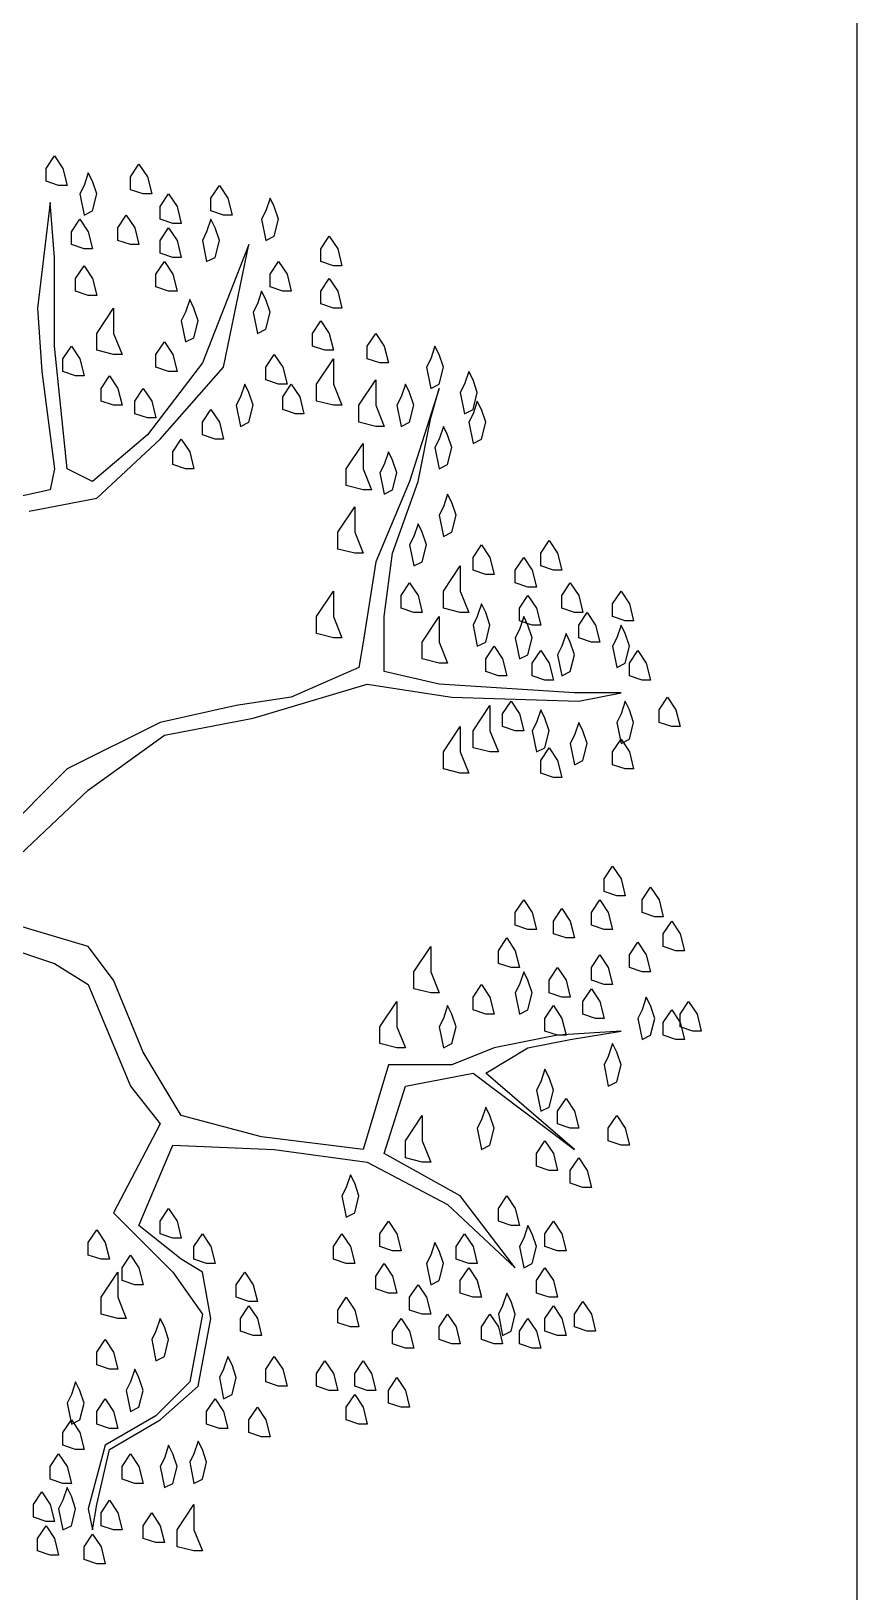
# Model space of a CAD drawing. Header units: inches. Extents: x 7658 to 73799, y 48 to 40262.
# Drawn here: x 39690 to 40636, y 997 to 2785 of the extents above; entities that cross this region are included whole.
import ezdxf

# ---------------------------------------------------------------- set-up
doc = ezdxf.new("R2010")
doc.units = ezdxf.units.IN
doc.layers.add('www.cad-blocks.net', color=7, linetype='Continuous')

# ---------------------------------------------------------------- blocks, each defined once
blk = doc.blocks.new('A$C516926BB')
blk.add_line((29.249, 38.5194), (29.249, 0))
blk = doc.blocks.new('A$C14382B22')
for p, q in [((0.9735, 1.6031), (0.9832, 1.6177)), ((0.9832, 1.6177), (0.9929, 1.6031)), ((0.9735, 1.5886), (0.9735, 1.6031)), ((0.9929, 1.6031), (0.9977, 1.5838)), ((1.0219, 1.5983), (1.0171, 1.5838)), ((1.0268, 1.5886), (1.0219, 1.5983)), ((1.0704, 1.5935), (1.08, 1.608)), ((1.0704, 1.5789), (1.0704, 1.5935)), ((1.08, 1.608), (1.0897, 1.5935)), ((1.0897, 1.5935), (1.0946, 1.5741)), ((0.988, 1.5838), (0.9735, 1.5886)), ((0.9977, 1.5838), (0.988, 1.5838)), ((1.0171, 1.5838), (1.0122, 1.5741)), ((1.0122, 1.5741), (1.0171, 1.5499)), ((1.0316, 1.5741), (1.0268, 1.5886)), ((1.0268, 1.5547), (1.0316, 1.5741)), ((1.0849, 1.5741), (1.0704, 1.5789)), ((1.0946, 1.5741), (1.0849, 1.5741)), ((1.1043, 1.5596), (1.1139, 1.5741)), ((1.1139, 1.5741), (1.1236, 1.5596)), ((1.1624, 1.5692), (1.1721, 1.5838)), ((1.1721, 1.5838), (1.1818, 1.5692)), ((0.9783, 1.5644), (0.9638, 1.4433)), ((0.9832, 1.5014), (0.9783, 1.5644)), ((1.1043, 1.545), (1.1043, 1.5596)), ((1.1236, 1.5596), (1.1285, 1.5402)), ((1.1624, 1.5547), (1.1624, 1.5692)), ((1.1818, 1.5692), (1.1866, 1.5499)), ((1.2302, 1.5692), (1.2253, 1.5547)), ((1.235, 1.5596), (1.2302, 1.5692)), ((1.2399, 1.545), (1.235, 1.5596)), ((1.0026, 1.5305), (1.0122, 1.545)), ((1.0122, 1.545), (1.0219, 1.5305)), ((1.0171, 1.5499), (1.0268, 1.5547)), ((1.0558, 1.5353), (1.0655, 1.5499)), ((1.0655, 1.5499), (1.0752, 1.5353)), ((1.1188, 1.5402), (1.1043, 1.545)), ((1.1285, 1.5402), (1.1188, 1.5402)), ((1.1624, 1.545), (1.1575, 1.5305)), ((1.1769, 1.5499), (1.1624, 1.5547)), ((1.1672, 1.5353), (1.1624, 1.545)), ((1.1866, 1.5499), (1.1769, 1.5499)), ((1.2253, 1.5547), (1.2205, 1.545)), ((1.2205, 1.545), (1.2253, 1.5208)), ((1.235, 1.5257), (1.2399, 1.545)), ((1.0026, 1.516), (1.0026, 1.5305)), ((1.0219, 1.5305), (1.0268, 1.5111)), ((1.0558, 1.5208), (1.0558, 1.5353)), ((1.0704, 1.516), (1.0558, 1.5208)), ((1.0752, 1.5353), (1.08, 1.516)), ((1.1043, 1.5208), (1.1139, 1.5353)), ((1.1043, 1.5063), (1.1043, 1.5208)), ((1.1139, 1.5353), (1.1236, 1.5208)), ((1.1236, 1.5208), (1.1285, 1.5014)), ((1.1575, 1.5305), (1.1527, 1.5208)), ((1.1527, 1.5208), (1.1575, 1.4966)), ((1.1721, 1.5208), (1.1672, 1.5353)), ((1.1672, 1.5014), (1.1721, 1.5208)), ((1.2253, 1.5208), (1.235, 1.5257)), ((1.2883, 1.5111), (1.298, 1.5257)), ((1.298, 1.5257), (1.3077, 1.5111)), ((1.0171, 1.5111), (1.0026, 1.516)), ((1.0268, 1.5111), (1.0171, 1.5111)), ((1.08, 1.516), (1.0704, 1.516)), ((1.1188, 1.5014), (1.1043, 1.5063)), ((1.206, 1.516), (1.1527, 1.3804)), ((1.1769, 1.3755), (1.206, 1.516)), ((1.2883, 1.4966), (1.2883, 1.5111)), ((1.3077, 1.5111), (1.3125, 1.4917)), ((0.9832, 1.3997), (0.9832, 1.5014)), ((1.0074, 1.4772), (1.0171, 1.4917)), ((1.0171, 1.4917), (1.0268, 1.4772)), ((1.0994, 1.4821), (1.1091, 1.4966)), ((1.1091, 1.4966), (1.1188, 1.4821)), ((1.1285, 1.5014), (1.1188, 1.5014)), ((1.1575, 1.4966), (1.1672, 1.5014)), ((1.2302, 1.4821), (1.2399, 1.4966)), ((1.2399, 1.4966), (1.2496, 1.4821)), ((1.3028, 1.4917), (1.2883, 1.4966)), ((1.3125, 1.4917), (1.3028, 1.4917)), ((1.0074, 1.4627), (1.0074, 1.4772)), ((1.0268, 1.4772), (1.0316, 1.4578)), ((1.0994, 1.4675), (1.0994, 1.4821)), ((1.1139, 1.4627), (1.0994, 1.4675)), ((1.1188, 1.4821), (1.1236, 1.4627)), ((1.2302, 1.4675), (1.2302, 1.4821)), ((1.2447, 1.4627), (1.2302, 1.4675)), ((1.2496, 1.4821), (1.2544, 1.4627)), ((1.2883, 1.4627), (1.298, 1.4772)), ((1.298, 1.4772), (1.3077, 1.4627)), ((1.0219, 1.4578), (1.0074, 1.4627)), ((1.0316, 1.4578), (1.0219, 1.4578)), ((1.1236, 1.4627), (1.1139, 1.4627)), ((1.1382, 1.453), (1.1333, 1.4385)), ((1.143, 1.4433), (1.1382, 1.453)), ((1.2157, 1.4482), (1.2108, 1.4385)), ((1.2205, 1.4627), (1.2157, 1.4482)), ((1.2253, 1.453), (1.2205, 1.4627)), ((1.2302, 1.4385), (1.2253, 1.453)), ((1.2544, 1.4627), (1.2447, 1.4627)), ((1.2883, 1.4482), (1.2883, 1.4627)), ((1.3028, 1.4433), (1.2883, 1.4482)), ((1.3077, 1.4627), (1.3125, 1.4433)), ((0.9638, 1.4433), (0.9686, 1.3707)), ((1.0316, 1.4143), (1.051, 1.4433)), ((1.051, 1.4433), (1.051, 1.4143)), ((1.1333, 1.4385), (1.1285, 1.4288)), ((1.1479, 1.4288), (1.143, 1.4433)), ((1.2108, 1.4385), (1.2157, 1.4143)), ((1.2253, 1.4191), (1.2302, 1.4385)), ((1.3125, 1.4433), (1.3028, 1.4433)), ((1.0316, 1.3949), (1.0316, 1.4143)), ((1.051, 1.4143), (1.0607, 1.39)), ((1.1285, 1.4288), (1.1333, 1.4046)), ((1.143, 1.4094), (1.1479, 1.4288)), ((1.2157, 1.4143), (1.2253, 1.4191)), ((1.2786, 1.4143), (1.2883, 1.4288)), ((1.2786, 1.3997), (1.2786, 1.4143)), ((1.2883, 1.4288), (1.298, 1.4143)), ((1.298, 1.4143), (1.3028, 1.3949)), ((1.3416, 1.3997), (1.3513, 1.4143)), ((1.3513, 1.4143), (1.361, 1.3997)), ((0.9977, 1.2593), (0.9832, 1.3997)), ((0.9929, 1.3852), (1.0026, 1.3997)), ((1.0026, 1.3997), (1.0122, 1.3852)), ((1.051, 1.39), (1.0316, 1.3949)), ((1.0994, 1.39), (1.1091, 1.4046)), ((1.1091, 1.4046), (1.1188, 1.39)), ((1.1333, 1.4046), (1.143, 1.4094)), ((1.2931, 1.3949), (1.2786, 1.3997)), ((1.3028, 1.3949), (1.2931, 1.3949)), ((1.3416, 1.3852), (1.3416, 1.3997)), ((1.361, 1.3997), (1.3658, 1.3804)), ((1.4191, 1.3997), (1.4142, 1.3852)), ((1.4239, 1.39), (1.4191, 1.3997)), ((0.9929, 1.3707), (0.9929, 1.3852)), ((1.0122, 1.3852), (1.0171, 1.3658)), ((1.0607, 1.39), (1.051, 1.39)), ((1.1527, 1.3804), (1.0897, 1.298)), ((1.0994, 1.3755), (1.0994, 1.39)), ((1.1188, 1.39), (1.1236, 1.3707)), ((1.2253, 1.3755), (1.235, 1.39)), ((1.235, 1.39), (1.2447, 1.3755)), ((1.2835, 1.3561), (1.3028, 1.3852)), ((1.3028, 1.3852), (1.3028, 1.3561)), ((1.3561, 1.3804), (1.3416, 1.3852)), ((1.3658, 1.3804), (1.3561, 1.3804)), ((1.4142, 1.3852), (1.4094, 1.3755)), ((1.4288, 1.3755), (1.4239, 1.39)), ((0.9686, 1.3707), (0.9832, 1.2593)), ((1.0074, 1.3658), (0.9929, 1.3707)), ((1.0171, 1.3658), (1.0074, 1.3658)), ((1.0365, 1.3513), (1.0461, 1.3658)), ((1.0461, 1.3658), (1.0558, 1.3513)), ((1.1139, 1.3707), (1.0994, 1.3755)), ((1.1043, 1.2932), (1.1769, 1.3755)), ((1.1236, 1.3707), (1.1139, 1.3707)), ((1.2253, 1.361), (1.2253, 1.3755)), ((1.2399, 1.3561), (1.2253, 1.361)), ((1.2447, 1.3755), (1.2496, 1.3561)), ((1.3319, 1.3319), (1.3513, 1.361)), ((1.3513, 1.361), (1.3513, 1.3319)), ((1.4094, 1.3755), (1.4142, 1.3513)), ((1.4239, 1.3561), (1.4288, 1.3755)), ((1.4578, 1.3707), (1.453, 1.3561)), ((1.4627, 1.361), (1.4578, 1.3707)), ((1.4675, 1.3464), (1.4627, 1.361)), ((1.0365, 1.3368), (1.0365, 1.3513)), ((1.0558, 1.3513), (1.0607, 1.3319)), ((1.0752, 1.3368), (1.0849, 1.3513)), ((1.0849, 1.3513), (1.0946, 1.3368)), ((1.1963, 1.3416), (1.1914, 1.3319)), ((1.2011, 1.3561), (1.1963, 1.3416)), ((1.206, 1.3464), (1.2011, 1.3561)), ((1.2108, 1.3319), (1.206, 1.3464)), ((1.2496, 1.3561), (1.2399, 1.3561)), ((1.2447, 1.3416), (1.2544, 1.3561)), ((1.2447, 1.3271), (1.2447, 1.3416)), ((1.2544, 1.3561), (1.2641, 1.3416)), ((1.2641, 1.3416), (1.2689, 1.3222)), ((1.2835, 1.3368), (1.2835, 1.3561)), ((1.3028, 1.3561), (1.3125, 1.3319)), ((1.3803, 1.3416), (1.3755, 1.3319)), ((1.3852, 1.3561), (1.3803, 1.3416)), ((1.39, 1.3464), (1.3852, 1.3561)), ((1.4239, 1.3513), (1.39, 1.2447)), ((1.3949, 1.3319), (1.39, 1.3464)), ((1.4142, 1.3513), (1.4239, 1.3561)), ((1.4142, 1.3174), (1.4239, 1.3513)), ((1.453, 1.3561), (1.4481, 1.3464)), ((1.4481, 1.3464), (1.453, 1.3222)), ((1.4627, 1.3271), (1.4675, 1.3464)), ((1.051, 1.3319), (1.0365, 1.3368)), ((1.0607, 1.3319), (1.051, 1.3319)), ((1.0752, 1.3222), (1.0752, 1.3368)), ((1.0946, 1.3368), (1.0994, 1.3174)), ((1.1527, 1.3125), (1.1624, 1.3271)), ((1.1624, 1.3271), (1.1721, 1.3125)), ((1.1914, 1.3319), (1.1963, 1.3077)), ((1.206, 1.3125), (1.2108, 1.3319)), ((1.2592, 1.3222), (1.2447, 1.3271)), ((1.3028, 1.3319), (1.2835, 1.3368)), ((1.3125, 1.3319), (1.3028, 1.3319)), ((1.3319, 1.3125), (1.3319, 1.3319)), ((1.3513, 1.3319), (1.361, 1.3077)), ((1.3755, 1.3319), (1.3803, 1.3077)), ((1.39, 1.3125), (1.3949, 1.3319)), ((1.453, 1.3222), (1.4627, 1.3271)), ((1.4675, 1.3368), (1.4627, 1.3222)), ((1.4723, 1.3271), (1.4675, 1.3368)), ((1.4772, 1.3125), (1.4723, 1.3271)), ((1.0897, 1.3174), (1.0752, 1.3222)), ((1.0994, 1.3174), (1.0897, 1.3174)), ((1.1527, 1.298), (1.1527, 1.3125)), ((1.1721, 1.3125), (1.1769, 1.2932)), ((1.1963, 1.3077), (1.206, 1.3125)), ((1.2689, 1.3222), (1.2592, 1.3222)), ((1.3513, 1.3077), (1.3319, 1.3125)), ((1.361, 1.3077), (1.3513, 1.3077)), ((1.3803, 1.3077), (1.39, 1.3125)), ((1.3997, 1.2447), (1.4142, 1.3174)), ((1.4288, 1.3077), (1.4239, 1.2932)), ((1.4336, 1.298), (1.4288, 1.3077)), ((1.4627, 1.3222), (1.4578, 1.3125)), ((1.4578, 1.3125), (1.4627, 1.2883)), ((1.4723, 1.2932), (1.4772, 1.3125)), ((1.0897, 1.298), (1.0268, 1.2447)), ((1.0316, 1.2254), (1.1043, 1.2932)), ((1.1188, 1.2786), (1.1285, 1.2932)), ((1.1285, 1.2932), (1.1382, 1.2786)), ((1.1672, 1.2932), (1.1527, 1.298)), ((1.1769, 1.2932), (1.1672, 1.2932)), ((1.3174, 1.2593), (1.3367, 1.2883)), ((1.3367, 1.2883), (1.3367, 1.2593)), ((1.4239, 1.2932), (1.4191, 1.2835)), ((1.4384, 1.2835), (1.4336, 1.298)), ((1.4627, 1.2883), (1.4723, 1.2932)), ((1.1188, 1.2641), (1.1188, 1.2786)), ((1.1382, 1.2786), (1.143, 1.2593)), ((1.3658, 1.2786), (1.361, 1.2641)), ((1.3706, 1.269), (1.3658, 1.2786)), ((1.4191, 1.2835), (1.4239, 1.2593)), ((1.4336, 1.2641), (1.4384, 1.2835)), ((0.9832, 1.2593), (0.9783, 1.2351)), ((1.0268, 1.2447), (0.9977, 1.2593)), ((1.1333, 1.2593), (1.1188, 1.2641)), ((1.143, 1.2593), (1.1333, 1.2593)), ((1.3174, 1.2399), (1.3174, 1.2593)), ((1.3367, 1.2593), (1.3464, 1.2351)), ((1.361, 1.2641), (1.3561, 1.2544)), ((1.3561, 1.2544), (1.361, 1.2302)), ((1.3755, 1.2544), (1.3706, 1.269)), ((1.3706, 1.2351), (1.3755, 1.2544)), ((1.4239, 1.2593), (1.4336, 1.2641)), ((0.9783, 1.2351), (0.9347, 1.2254)), ((1.3367, 1.2351), (1.3174, 1.2399)), ((1.3464, 1.2351), (1.3367, 1.2351)), ((1.39, 1.2447), (1.3513, 1.1527)), ((1.361, 1.2302), (1.3706, 1.2351)), ((1.3706, 1.1624), (1.3997, 1.2447)), ((0.9541, 1.2108), (1.0316, 1.2254)), ((1.4336, 1.2302), (1.4288, 1.2157)), ((1.4384, 1.2205), (1.4336, 1.2302)), ((1.4433, 1.206), (1.4384, 1.2205)), ((1.3077, 1.1866), (1.3271, 1.2157)), ((1.3271, 1.2157), (1.3271, 1.1866)), ((1.4288, 1.2157), (1.4239, 1.206)), ((1.4239, 1.206), (1.4288, 1.1818)), ((1.4384, 1.1866), (1.4433, 1.206)), ((1.3077, 1.1672), (1.3077, 1.1866)), ((1.3271, 1.1866), (1.3367, 1.1624)), ((1.3949, 1.1818), (1.39, 1.1721)), ((1.3997, 1.1963), (1.3949, 1.1818)), ((1.4045, 1.1866), (1.3997, 1.1963)), ((1.4094, 1.1721), (1.4045, 1.1866)), ((1.4288, 1.1818), (1.4384, 1.1866)), ((1.3271, 1.1624), (1.3077, 1.1672)), ((1.3367, 1.1624), (1.3271, 1.1624)), ((1.361, 1.0898), (1.3706, 1.1624)), ((1.39, 1.1721), (1.3949, 1.1479)), ((1.4045, 1.1527), (1.4094, 1.1721)), ((1.4627, 1.1576), (1.4723, 1.1721)), ((1.4723, 1.1721), (1.482, 1.1576)), ((1.5402, 1.1624), (1.5498, 1.1769)), ((1.5402, 1.1479), (1.5402, 1.1624)), ((1.5498, 1.1769), (1.5595, 1.1624)), ((1.5595, 1.1624), (1.5644, 1.143)), ((1.3513, 1.1527), (1.3367, 1.0607)), ((1.3949, 1.1479), (1.4045, 1.1527)), ((1.4288, 1.1188), (1.4481, 1.1479)), ((1.4481, 1.1479), (1.4481, 1.1188)), ((1.4627, 1.143), (1.4627, 1.1576)), ((1.482, 1.1576), (1.4869, 1.1382)), ((1.5111, 1.143), (1.5208, 1.1576)), ((1.5208, 1.1576), (1.5305, 1.143)), ((1.5547, 1.143), (1.5402, 1.1479)), ((1.3803, 1.114), (1.39, 1.1285)), ((1.39, 1.1285), (1.3997, 1.114)), ((1.4772, 1.1382), (1.4627, 1.143)), ((1.4869, 1.1382), (1.4772, 1.1382)), ((1.5111, 1.1285), (1.5111, 1.143)), ((1.5256, 1.1237), (1.5111, 1.1285)), ((1.5305, 1.143), (1.5353, 1.1237)), ((1.5644, 1.143), (1.5547, 1.143)), ((1.5644, 1.114), (1.5741, 1.1285)), ((1.5741, 1.1285), (1.5837, 1.114)), ((1.2835, 1.0898), (1.3028, 1.1188)), ((1.3028, 1.1188), (1.3028, 1.0898)), ((1.3803, 1.0994), (1.3803, 1.114)), ((1.3997, 1.114), (1.4045, 1.0946)), ((1.4288, 1.0994), (1.4288, 1.1188)), ((1.4481, 1.1188), (1.4578, 1.0946)), ((1.5159, 1.0994), (1.5256, 1.114)), ((1.5353, 1.1237), (1.5256, 1.1237)), ((1.5256, 1.114), (1.5353, 1.0994)), ((1.5644, 1.0994), (1.5644, 1.114)), ((1.5837, 1.114), (1.5886, 1.0946)), ((1.6225, 1.1043), (1.6322, 1.1188)), ((1.6322, 1.1188), (1.6419, 1.1043)), ((1.3949, 1.0946), (1.3803, 1.0994)), ((1.4045, 1.0946), (1.3949, 1.0946)), ((1.4481, 1.0946), (1.4288, 1.0994)), ((1.4578, 1.0946), (1.4481, 1.0946)), ((1.4723, 1.1043), (1.4675, 1.0898)), ((1.4772, 1.0946), (1.4723, 1.1043)), ((1.482, 1.0801), (1.4772, 1.0946)), ((1.5159, 1.0849), (1.5159, 1.0994)), ((1.5353, 1.0994), (1.5402, 1.0801)), ((1.5789, 1.0946), (1.5644, 1.0994)), ((1.5886, 1.0946), (1.5789, 1.0946)), ((1.5837, 1.0801), (1.5934, 1.0946)), ((1.5934, 1.0946), (1.6031, 1.0801)), ((1.6225, 1.0898), (1.6225, 1.1043)), ((1.6419, 1.1043), (1.6467, 1.0849)), ((1.2835, 1.0704), (1.2835, 1.0898)), ((1.3028, 1.0898), (1.3125, 1.0655)), ((1.361, 1.0268), (1.361, 1.0898)), ((1.4045, 1.0607), (1.4239, 1.0898)), ((1.4239, 1.0898), (1.4239, 1.0607)), ((1.4675, 1.0898), (1.4627, 1.0801)), ((1.4627, 1.0801), (1.4675, 1.0558)), ((1.4772, 1.0607), (1.482, 1.0801)), ((1.5159, 1.0752), (1.5111, 1.0655)), ((1.5208, 1.0898), (1.5159, 1.0752)), ((1.5305, 1.0801), (1.5159, 1.0849)), ((1.5256, 1.0801), (1.5208, 1.0898)), ((1.5305, 1.0655), (1.5256, 1.0801)), ((1.5402, 1.0801), (1.5305, 1.0801)), ((1.5837, 1.0655), (1.5837, 1.0801)), ((1.6031, 1.0801), (1.608, 1.0607)), ((1.637, 1.0849), (1.6225, 1.0898)), ((1.6322, 1.0801), (1.6273, 1.0655)), ((1.637, 1.0704), (1.6322, 1.0801)), ((1.6467, 1.0849), (1.637, 1.0849)), ((1.3028, 1.0655), (1.2835, 1.0704)), ((1.3125, 1.0655), (1.3028, 1.0655)), ((1.3367, 1.0607), (1.3319, 1.0316)), ((1.4045, 1.0413), (1.4045, 1.0607)), ((1.4239, 1.0607), (1.4336, 1.0365)), ((1.4675, 1.0558), (1.4772, 1.0607)), ((1.4772, 1.0413), (1.4869, 1.0558)), ((1.4869, 1.0558), (1.4966, 1.0413)), ((1.5111, 1.0655), (1.5159, 1.0413)), ((1.5256, 1.0462), (1.5305, 1.0655)), ((1.5644, 1.0558), (1.5595, 1.0462)), ((1.5692, 1.0704), (1.5644, 1.0558)), ((1.5741, 1.0607), (1.5692, 1.0704)), ((1.5789, 1.0462), (1.5741, 1.0607)), ((1.5983, 1.0607), (1.5837, 1.0655)), ((1.608, 1.0607), (1.5983, 1.0607)), ((1.6273, 1.0655), (1.6225, 1.0558)), ((1.6225, 1.0558), (1.6273, 1.0316)), ((1.6419, 1.0558), (1.637, 1.0704)), ((1.637, 1.0365), (1.6419, 1.0558)), ((1.4239, 1.0365), (1.4045, 1.0413)), ((1.4772, 1.0268), (1.4772, 1.0413)), ((1.4966, 1.0413), (1.5014, 1.0219)), ((1.5159, 1.0413), (1.5256, 1.0462)), ((1.5305, 1.0365), (1.5402, 1.051)), ((1.5402, 1.051), (1.5498, 1.0365)), ((1.5595, 1.0462), (1.5644, 1.0219)), ((1.5741, 1.0268), (1.5789, 1.0462)), ((1.6419, 1.0365), (1.6515, 1.051)), ((1.6515, 1.051), (1.6612, 1.0365)), ((1.3319, 1.0316), (1.2544, 0.9977)), ((1.4239, 1.0123), (1.361, 1.0268)), ((1.4336, 1.0365), (1.4239, 1.0365)), ((1.4917, 1.0219), (1.4772, 1.0268)), ((1.5014, 1.0219), (1.4917, 1.0219)), ((1.5305, 1.0219), (1.5305, 1.0365)), ((1.545, 1.0171), (1.5305, 1.0219)), ((1.5498, 1.0365), (1.5547, 1.0171)), ((1.5644, 1.0219), (1.5741, 1.0268)), ((1.6273, 1.0316), (1.637, 1.0365)), ((1.6419, 1.0219), (1.6419, 1.0365)), ((1.6564, 1.0171), (1.6419, 1.0219)), ((1.6612, 1.0365), (1.6661, 1.0171)), ((1.2108, 0.9735), (1.3416, 1.0123)), ((1.3416, 1.0123), (1.4384, 0.9977)), ((1.5789, 1.0026), (1.4239, 1.0123)), ((1.5547, 1.0171), (1.545, 1.0171)), ((1.6322, 1.0026), (1.5789, 1.0026)), ((1.5837, 0.9929), (1.6322, 1.0026)), ((1.6661, 1.0171), (1.6564, 1.0171)), ((1.1914, 0.988), (1.1043, 0.9687)), ((1.2544, 0.9977), (1.1914, 0.988)), ((1.4384, 0.9977), (1.5837, 0.9929)), ((1.4627, 0.959), (1.482, 0.988)), ((1.482, 0.988), (1.482, 0.959)), ((1.4966, 0.9784), (1.5063, 0.9929)), ((1.5063, 0.9929), (1.5159, 0.9784)), ((1.637, 0.9929), (1.6322, 0.9784)), ((1.6419, 0.9832), (1.637, 0.9929)), ((1.6758, 0.9832), (1.6855, 0.9977)), ((1.6855, 0.9977), (1.6951, 0.9832)), ((1.1043, 0.9687), (0.9977, 0.9154)), ((1.1091, 0.9541), (1.2108, 0.9735)), ((1.4966, 0.9638), (1.4966, 0.9784)), ((1.5159, 0.9784), (1.5208, 0.959)), ((1.5353, 0.9687), (1.5305, 0.959)), ((1.5402, 0.9832), (1.5353, 0.9687)), ((1.545, 0.9735), (1.5402, 0.9832)), ((1.5498, 0.959), (1.545, 0.9735)), ((1.5837, 0.9687), (1.5789, 0.9541)), ((1.5886, 0.959), (1.5837, 0.9687)), ((1.6322, 0.9784), (1.6273, 0.9687)), ((1.6273, 0.9687), (1.6322, 0.9445)), ((1.6467, 0.9687), (1.6419, 0.9832)), ((1.6419, 0.9493), (1.6467, 0.9687)), ((1.6758, 0.9687), (1.6758, 0.9832)), ((1.6903, 0.9638), (1.6758, 0.9687)), ((1.6951, 0.9832), (1.7, 0.9638)), ((1.0219, 0.8912), (1.1091, 0.9541)), ((1.4288, 0.9348), (1.4481, 0.9638)), ((1.4481, 0.9638), (1.4481, 0.9348)), ((1.4627, 0.9396), (1.4627, 0.959)), ((1.482, 0.959), (1.4917, 0.9348)), ((1.5111, 0.959), (1.4966, 0.9638)), ((1.5208, 0.959), (1.5111, 0.959)), ((1.5305, 0.959), (1.5353, 0.9348)), ((1.545, 0.9396), (1.5498, 0.959)), ((1.5789, 0.9541), (1.5741, 0.9445)), ((1.5934, 0.9445), (1.5886, 0.959)), ((1.6225, 0.9348), (1.6322, 0.9493)), ((1.6322, 0.9493), (1.6419, 0.9348)), ((1.6322, 0.9445), (1.6419, 0.9493)), ((1.7, 0.9638), (1.6903, 0.9638)), ((1.4288, 0.9154), (1.4288, 0.9348)), ((1.4481, 0.9348), (1.4578, 0.9105)), ((1.482, 0.9348), (1.4627, 0.9396)), ((1.4917, 0.9348), (1.482, 0.9348)), ((1.5353, 0.9348), (1.545, 0.9396)), ((1.5402, 0.9251), (1.5498, 0.9396)), ((1.5498, 0.9396), (1.5595, 0.9251)), ((1.5741, 0.9445), (1.5789, 0.9202)), ((1.5886, 0.9251), (1.5934, 0.9445)), ((1.6225, 0.9202), (1.6225, 0.9348)), ((1.6419, 0.9348), (1.6467, 0.9154)), ((0.9977, 0.9154), (0.9154, 0.8331)), ((1.4481, 0.9105), (1.4288, 0.9154)), ((1.5402, 0.9105), (1.5402, 0.9251)), ((1.5595, 0.9251), (1.5644, 0.9057)), ((1.5789, 0.9202), (1.5886, 0.9251)), ((1.637, 0.9154), (1.6225, 0.9202)), ((1.6467, 0.9154), (1.637, 0.9154)), ((1.4578, 0.9105), (1.4481, 0.9105)), ((1.5547, 0.9057), (1.5402, 0.9105)), ((1.5644, 0.9057), (1.5547, 0.9057)), ((0.9299, 0.804), (1.0219, 0.8912)), ((1.6128, 0.7895), (1.6225, 0.804)), ((1.6128, 0.7749), (1.6128, 0.7895)), ((1.6225, 0.804), (1.6322, 0.7895)), ((1.6322, 0.7895), (1.637, 0.7701)), ((1.6273, 0.7701), (1.6128, 0.7749)), ((1.637, 0.7701), (1.6273, 0.7701)), ((1.6564, 0.7652), (1.6661, 0.7798)), ((1.6661, 0.7798), (1.6758, 0.7652)), ((1.5111, 0.7507), (1.5208, 0.7652)), ((1.5208, 0.7652), (1.5305, 0.7507)), ((1.5547, 0.741), (1.5644, 0.7556)), ((1.5644, 0.7556), (1.5741, 0.741)), ((1.5983, 0.7507), (1.608, 0.7652)), ((1.608, 0.7652), (1.6176, 0.7507)), ((1.6564, 0.7507), (1.6564, 0.7652)), ((1.6758, 0.7652), (1.6806, 0.7459)), ((1.0219, 0.712), (0.9396, 0.7362)), ((1.5111, 0.7362), (1.5111, 0.7507)), ((1.5256, 0.7313), (1.5111, 0.7362)), ((1.5305, 0.7507), (1.5353, 0.7313)), ((1.5547, 0.7265), (1.5547, 0.741)), ((1.5741, 0.741), (1.5789, 0.7217)), ((1.5983, 0.7362), (1.5983, 0.7507)), ((1.6128, 0.7313), (1.5983, 0.7362)), ((1.6176, 0.7507), (1.6225, 0.7313)), ((1.6709, 0.7459), (1.6564, 0.7507)), ((1.6806, 0.7459), (1.6709, 0.7459)), ((1.6806, 0.7265), (1.6903, 0.741)), ((1.6903, 0.741), (1.7, 0.7265)), ((1.4917, 0.7071), (1.5014, 0.7217)), ((1.5014, 0.7217), (1.5111, 0.7071)), ((1.5353, 0.7313), (1.5256, 0.7313)), ((1.5692, 0.7217), (1.5547, 0.7265)), ((1.5789, 0.7217), (1.5692, 0.7217)), ((1.6225, 0.7313), (1.6128, 0.7313)), ((1.6419, 0.7023), (1.6515, 0.7168)), ((1.6515, 0.7168), (1.6612, 0.7023)), ((1.6806, 0.712), (1.6806, 0.7265)), ((1.7, 0.7265), (1.7048, 0.7071)), ((0.9251, 0.712), (0.9832, 0.6926)), ((1.051, 0.6732), (1.0219, 0.712)), ((1.3949, 0.6829), (1.4142, 0.712)), ((1.4142, 0.712), (1.4142, 0.6829)), ((1.4917, 0.6926), (1.4917, 0.7071)), ((1.5111, 0.7071), (1.5159, 0.6878)), ((1.5983, 0.6878), (1.608, 0.7023)), ((1.608, 0.7023), (1.6176, 0.6878)), ((1.6419, 0.6878), (1.6419, 0.7023)), ((1.6612, 0.7023), (1.6661, 0.6829)), ((1.6951, 0.7071), (1.6806, 0.712)), ((1.7048, 0.7071), (1.6951, 0.7071)), ((0.9832, 0.6926), (1.0219, 0.6684)), ((1.3949, 0.6635), (1.3949, 0.6829)), ((1.4142, 0.6829), (1.4239, 0.6587)), ((1.5063, 0.6878), (1.4917, 0.6926)), ((1.5159, 0.6878), (1.5063, 0.6878)), ((1.5208, 0.6829), (1.5159, 0.6684)), ((1.5256, 0.6732), (1.5208, 0.6829)), ((1.5498, 0.6732), (1.5595, 0.6878)), ((1.5595, 0.6878), (1.5692, 0.6732)), ((1.5983, 0.6732), (1.5983, 0.6878)), ((1.6176, 0.6878), (1.6225, 0.6684)), ((1.6564, 0.6829), (1.6419, 0.6878)), ((1.6661, 0.6829), (1.6564, 0.6829)), ((1.0219, 0.6684), (1.0704, 0.5521)), ((1.0849, 0.5909), (1.051, 0.6732)), ((1.4142, 0.6587), (1.3949, 0.6635)), ((1.4627, 0.6539), (1.4723, 0.6684)), ((1.4723, 0.6684), (1.482, 0.6539)), ((1.5159, 0.6684), (1.5111, 0.6587)), ((1.5305, 0.6587), (1.5256, 0.6732)), ((1.5498, 0.6587), (1.5498, 0.6732)), ((1.5692, 0.6732), (1.5741, 0.6539)), ((1.5886, 0.649), (1.5983, 0.6635)), ((1.6128, 0.6684), (1.5983, 0.6732)), ((1.5983, 0.6635), (1.608, 0.649)), ((1.6225, 0.6684), (1.6128, 0.6684)), ((1.3561, 0.6199), (1.3755, 0.649)), ((1.3755, 0.649), (1.3755, 0.6199)), ((1.4239, 0.6587), (1.4142, 0.6587)), ((1.4336, 0.6442), (1.4288, 0.6296)), ((1.4384, 0.6345), (1.4336, 0.6442)), ((1.4627, 0.6393), (1.4627, 0.6539)), ((1.482, 0.6539), (1.4869, 0.6345)), ((1.5111, 0.6587), (1.5159, 0.6345)), ((1.5256, 0.6393), (1.5305, 0.6587)), ((1.545, 0.6296), (1.5547, 0.6442)), ((1.5644, 0.6539), (1.5498, 0.6587)), ((1.5547, 0.6442), (1.5644, 0.6296)), ((1.5741, 0.6539), (1.5644, 0.6539)), ((1.5886, 0.6345), (1.5886, 0.649)), ((1.608, 0.649), (1.6128, 0.6296)), ((1.6612, 0.6539), (1.6564, 0.6393)), ((1.6661, 0.6442), (1.6612, 0.6539)), ((1.6709, 0.6296), (1.6661, 0.6442)), ((1.7, 0.6345), (1.7097, 0.649)), ((1.7097, 0.649), (1.7194, 0.6345)), ((1.4288, 0.6296), (1.4239, 0.6199)), ((1.4433, 0.6199), (1.4384, 0.6345)), ((1.4772, 0.6345), (1.4627, 0.6393)), ((1.4869, 0.6345), (1.4772, 0.6345)), ((1.5159, 0.6345), (1.5256, 0.6393)), ((1.545, 0.6151), (1.545, 0.6296)), ((1.5644, 0.6296), (1.5692, 0.6103)), ((1.6031, 0.6296), (1.5886, 0.6345)), ((1.6128, 0.6296), (1.6031, 0.6296)), ((1.6564, 0.6393), (1.6515, 0.6296)), ((1.6515, 0.6296), (1.6564, 0.6054)), ((1.6661, 0.6103), (1.6709, 0.6296)), ((1.6806, 0.6248), (1.6903, 0.6393)), ((1.6903, 0.6393), (1.7, 0.6248)), ((1.7, 0.6199), (1.7, 0.6345)), ((1.7194, 0.6345), (1.7242, 0.6151)), ((1.3561, 0.6006), (1.3561, 0.6199)), ((1.3755, 0.6199), (1.3852, 0.5957)), ((1.4239, 0.6199), (1.4288, 0.5957)), ((1.4384, 0.6006), (1.4433, 0.6199)), ((1.5595, 0.6103), (1.4869, 0.5957)), ((1.5595, 0.6103), (1.545, 0.6151)), ((1.6322, 0.6151), (1.5595, 0.6103)), ((1.5692, 0.6103), (1.5595, 0.6103)), ((1.5741, 0.6054), (1.6322, 0.6151)), ((1.6564, 0.6054), (1.6661, 0.6103)), ((1.6806, 0.6103), (1.6806, 0.6248)), ((1.6951, 0.6054), (1.6806, 0.6103)), ((1.7, 0.6248), (1.7048, 0.6054)), ((1.7145, 0.6151), (1.7, 0.6199)), ((1.7242, 0.6151), (1.7145, 0.6151)), ((1.1285, 0.5182), (1.0849, 0.5909)), ((1.3755, 0.5957), (1.3561, 0.6006)), ((1.3852, 0.5957), (1.3755, 0.5957)), ((1.4288, 0.5957), (1.4384, 0.6006)), ((1.4869, 0.5957), (1.4384, 0.5764)), ((1.4772, 0.5667), (1.5256, 0.5957)), ((1.5256, 0.5957), (1.5741, 0.6054)), ((1.6225, 0.6006), (1.6176, 0.586)), ((1.6273, 0.5909), (1.6225, 0.6006)), ((1.6322, 0.5764), (1.6273, 0.5909)), ((1.7048, 0.6054), (1.6951, 0.6054)), ((1.3658, 0.5764), (1.3367, 0.4795)), ((1.4384, 0.5764), (1.3658, 0.5764)), ((1.6176, 0.586), (1.6128, 0.5764)), ((1.6128, 0.5764), (1.6176, 0.5521)), ((1.6273, 0.557), (1.6322, 0.5764)), ((1.3852, 0.5521), (1.4627, 0.5667)), ((1.4627, 0.5667), (1.5789, 0.4795)), ((1.5789, 0.4795), (1.4772, 0.5667)), ((1.5402, 0.557), (1.5353, 0.5473)), ((1.545, 0.5715), (1.5402, 0.557)), ((1.5498, 0.5618), (1.545, 0.5715)), ((1.5547, 0.5473), (1.5498, 0.5618)), ((1.6176, 0.5521), (1.6273, 0.557)), ((1.0704, 0.5521), (1.1043, 0.5086)), ((1.361, 0.4746), (1.3852, 0.5521)), ((1.5353, 0.5473), (1.5402, 0.5231)), ((1.5498, 0.5279), (1.5547, 0.5473)), ((1.5595, 0.5231), (1.5692, 0.5376)), ((1.5692, 0.5376), (1.5789, 0.5231)), ((1.4772, 0.5279), (1.4723, 0.5134)), ((1.482, 0.5182), (1.4772, 0.5279)), ((1.5402, 0.5231), (1.5498, 0.5279)), ((1.5595, 0.5086), (1.5595, 0.5231)), ((1.5789, 0.5231), (1.5837, 0.5037)), ((1.1043, 0.5086), (1.051, 0.4068)), ((1.2205, 0.494), (1.1285, 0.5182)), ((1.3852, 0.4892), (1.4045, 0.5182)), ((1.4045, 0.5182), (1.4045, 0.4892)), ((1.4723, 0.5134), (1.4675, 0.5037)), ((1.4675, 0.5037), (1.4723, 0.4795)), ((1.4869, 0.5037), (1.482, 0.5182)), ((1.482, 0.4843), (1.4869, 0.5037)), ((1.5741, 0.5037), (1.5595, 0.5086)), ((1.5837, 0.5037), (1.5741, 0.5037)), ((1.6176, 0.5037), (1.6273, 0.5182)), ((1.6176, 0.4892), (1.6176, 0.5037)), ((1.6273, 0.5182), (1.637, 0.5037)), ((1.637, 0.5037), (1.6419, 0.4843)), ((1.08, 0.3923), (1.1188, 0.4843)), ((1.1188, 0.4843), (1.235, 0.4795)), ((1.3367, 0.4795), (1.2205, 0.494)), ((1.3852, 0.4698), (1.3852, 0.4892)), ((1.4045, 0.4892), (1.4142, 0.465)), ((1.4723, 0.4795), (1.482, 0.4843)), ((1.5353, 0.4746), (1.545, 0.4892)), ((1.545, 0.4892), (1.5547, 0.4746)), ((1.6322, 0.4843), (1.6176, 0.4892)), ((1.6419, 0.4843), (1.6322, 0.4843)), ((1.235, 0.4795), (1.3416, 0.465)), ((1.3416, 0.465), (1.4336, 0.4165)), ((1.4481, 0.4262), (1.361, 0.4746)), ((1.4045, 0.465), (1.3852, 0.4698)), ((1.4142, 0.465), (1.4045, 0.465)), ((1.5353, 0.4601), (1.5353, 0.4746)), ((1.5547, 0.4746), (1.5595, 0.4553)), ((1.5741, 0.4553), (1.5837, 0.4698)), ((1.5837, 0.4698), (1.5934, 0.4553)), ((1.3222, 0.4504), (1.3174, 0.4359)), ((1.3271, 0.4407), (1.3222, 0.4504)), ((1.5498, 0.4553), (1.5353, 0.4601)), ((1.5595, 0.4553), (1.5498, 0.4553)), ((1.5741, 0.4407), (1.5741, 0.4553)), ((1.5934, 0.4553), (1.5983, 0.4359)), ((1.3174, 0.4359), (1.3125, 0.4262)), ((1.3319, 0.4262), (1.3271, 0.4407)), ((1.5886, 0.4359), (1.5741, 0.4407)), ((1.5983, 0.4359), (1.5886, 0.4359)), ((1.1043, 0.3972), (1.1139, 0.4117)), ((1.1139, 0.4117), (1.1236, 0.3972)), ((1.3125, 0.4262), (1.3174, 0.402)), ((1.3271, 0.4068), (1.3319, 0.4262)), ((1.4336, 0.4165), (1.5111, 0.3439)), ((1.5111, 0.3439), (1.4481, 0.4262)), ((1.4917, 0.4117), (1.5014, 0.4262)), ((1.4917, 0.3972), (1.4917, 0.4117)), ((1.5014, 0.4262), (1.5111, 0.4117)), ((1.5111, 0.4117), (1.5159, 0.3923)), ((1.051, 0.4068), (1.1188, 0.339)), ((1.1043, 0.3826), (1.1043, 0.3972)), ((1.1236, 0.3972), (1.1285, 0.3778)), ((1.3174, 0.402), (1.3271, 0.4068)), ((1.3561, 0.3826), (1.3658, 0.3972)), ((1.3658, 0.3972), (1.3755, 0.3826)), ((1.5063, 0.3923), (1.4917, 0.3972)), ((1.545, 0.3826), (1.5547, 0.3972)), ((1.5547, 0.3972), (1.5644, 0.3826)), ((1.0219, 0.3729), (1.0316, 0.3875)), ((1.0316, 0.3875), (1.0413, 0.3729)), ((1.1285, 0.3536), (1.08, 0.3923)), ((1.1188, 0.3778), (1.1043, 0.3826)), ((1.1285, 0.3778), (1.1188, 0.3778)), ((1.143, 0.3681), (1.1527, 0.3826)), ((1.1527, 0.3826), (1.1624, 0.3681)), ((1.3028, 0.3681), (1.3125, 0.3826)), ((1.3125, 0.3826), (1.3222, 0.3681)), ((1.3561, 0.3681), (1.3561, 0.3826)), ((1.3755, 0.3826), (1.3803, 0.3633)), ((1.4433, 0.3681), (1.453, 0.3826)), ((1.453, 0.3826), (1.4627, 0.3681)), ((1.5159, 0.3923), (1.5063, 0.3923)), ((1.5208, 0.3778), (1.5159, 0.3681)), ((1.5256, 0.3923), (1.5208, 0.3778)), ((1.5305, 0.3826), (1.5256, 0.3923)), ((1.5353, 0.3681), (1.5305, 0.3826)), ((1.545, 0.3681), (1.545, 0.3826)), ((1.5644, 0.3826), (1.5692, 0.3633)), ((1.0219, 0.3584), (1.0219, 0.3729)), ((1.0365, 0.3536), (1.0219, 0.3584)), ((1.0413, 0.3729), (1.0461, 0.3536)), ((1.0607, 0.3439), (1.0704, 0.3584)), ((1.0704, 0.3584), (1.08, 0.3439)), ((1.143, 0.3536), (1.143, 0.3681)), ((1.1624, 0.3681), (1.1672, 0.3487)), ((1.3028, 0.3536), (1.3028, 0.3681)), ((1.3222, 0.3681), (1.3271, 0.3487)), ((1.3706, 0.3633), (1.3561, 0.3681)), ((1.3803, 0.3633), (1.3706, 0.3633)), ((1.4142, 0.3584), (1.4094, 0.3487)), ((1.4191, 0.3729), (1.4142, 0.3584)), ((1.4239, 0.3633), (1.4191, 0.3729)), ((1.4288, 0.3487), (1.4239, 0.3633)), ((1.4433, 0.3536), (1.4433, 0.3681)), ((1.4627, 0.3681), (1.4675, 0.3487)), ((1.5159, 0.3681), (1.5208, 0.3439)), ((1.5305, 0.3487), (1.5353, 0.3681)), ((1.5595, 0.3633), (1.545, 0.3681)), ((1.5692, 0.3633), (1.5595, 0.3633)), ((1.0461, 0.3536), (1.0365, 0.3536)), ((1.0607, 0.3293), (1.0607, 0.3439)), ((1.08, 0.3439), (1.0849, 0.3245)), ((1.1527, 0.339), (1.1285, 0.3536)), ((1.1575, 0.3487), (1.143, 0.3536)), ((1.1672, 0.3487), (1.1575, 0.3487)), ((1.3174, 0.3487), (1.3028, 0.3536)), ((1.3271, 0.3487), (1.3174, 0.3487)), ((1.3513, 0.3342), (1.361, 0.3487)), ((1.361, 0.3487), (1.3706, 0.3342)), ((1.4094, 0.3487), (1.4142, 0.3245)), ((1.4239, 0.3293), (1.4288, 0.3487)), ((1.4578, 0.3487), (1.4433, 0.3536)), ((1.4481, 0.3293), (1.4578, 0.3439)), ((1.4675, 0.3487), (1.4578, 0.3487)), ((1.4578, 0.3439), (1.4675, 0.3293)), ((1.5208, 0.3439), (1.5305, 0.3487)), ((1.5353, 0.3293), (1.545, 0.3439)), ((1.545, 0.3439), (1.5547, 0.3293)), ((1.0365, 0.31), (1.0558, 0.339)), ((1.0558, 0.339), (1.0558, 0.31)), ((1.0752, 0.3245), (1.0607, 0.3293)), ((1.0849, 0.3245), (1.0752, 0.3245)), ((1.1188, 0.339), (1.1527, 0.2906)), ((1.1624, 0.2858), (1.1527, 0.339)), ((1.1914, 0.3245), (1.2011, 0.339)), ((1.1914, 0.31), (1.1914, 0.3245)), ((1.2011, 0.339), (1.2108, 0.3245)), ((1.2108, 0.3245), (1.2157, 0.3051)), ((1.3513, 0.3197), (1.3513, 0.3342)), ((1.3706, 0.3342), (1.3755, 0.3148)), ((1.39, 0.31), (1.3997, 0.3245)), ((1.3997, 0.3245), (1.4094, 0.31)), ((1.4142, 0.3245), (1.4239, 0.3293)), ((1.4481, 0.3148), (1.4481, 0.3293)), ((1.4675, 0.3293), (1.4723, 0.31)), ((1.5353, 0.3148), (1.5353, 0.3293)), ((1.5547, 0.3293), (1.5595, 0.31)), ((1.0365, 0.2906), (1.0365, 0.31)), ((1.0558, 0.31), (1.0655, 0.2858)), ((1.206, 0.3051), (1.1914, 0.31)), ((1.2157, 0.3051), (1.206, 0.3051)), ((1.3077, 0.2954), (1.3174, 0.31)), ((1.3174, 0.31), (1.3271, 0.2954)), ((1.3658, 0.3148), (1.3513, 0.3197)), ((1.3755, 0.3148), (1.3658, 0.3148)), ((1.39, 0.2954), (1.39, 0.31)), ((1.4094, 0.31), (1.4142, 0.2906)), ((1.4627, 0.31), (1.4481, 0.3148)), ((1.4723, 0.31), (1.4627, 0.31)), ((1.5014, 0.3148), (1.4966, 0.3003)), ((1.5063, 0.3051), (1.5014, 0.3148)), ((1.5111, 0.2906), (1.5063, 0.3051)), ((1.5498, 0.31), (1.5353, 0.3148)), ((1.5595, 0.31), (1.5498, 0.31)), ((1.5789, 0.2906), (1.5886, 0.3051)), ((1.5886, 0.3051), (1.5983, 0.2906)), ((1.0558, 0.2858), (1.0365, 0.2906)), ((1.1527, 0.2906), (1.1382, 0.2131)), ((1.1963, 0.2858), (1.206, 0.3003)), ((1.206, 0.3003), (1.2157, 0.2858)), ((1.3077, 0.2809), (1.3077, 0.2954)), ((1.3271, 0.2954), (1.3319, 0.2761)), ((1.4045, 0.2906), (1.39, 0.2954)), ((1.4142, 0.2906), (1.4045, 0.2906)), ((1.4239, 0.2761), (1.4336, 0.2906)), ((1.4336, 0.2906), (1.4433, 0.2761)), ((1.4723, 0.2761), (1.482, 0.2906)), ((1.482, 0.2906), (1.4917, 0.2761)), ((1.4966, 0.3003), (1.4917, 0.2906)), ((1.4917, 0.2906), (1.4966, 0.2664)), ((1.5063, 0.2712), (1.5111, 0.2906)), ((1.545, 0.2858), (1.5547, 0.3003)), ((1.5547, 0.3003), (1.5644, 0.2858)), ((1.5789, 0.2761), (1.5789, 0.2906)), ((1.5983, 0.2906), (1.6031, 0.2712)), ((1.0655, 0.2858), (1.0558, 0.2858)), ((1.0994, 0.2712), (1.0946, 0.2615)), ((1.1043, 0.2858), (1.0994, 0.2712)), ((1.1091, 0.2761), (1.1043, 0.2858)), ((1.1139, 0.2615), (1.1091, 0.2761)), ((1.1479, 0.2083), (1.1624, 0.2858)), ((1.1963, 0.2712), (1.1963, 0.2858)), ((1.2108, 0.2664), (1.1963, 0.2712)), ((1.2157, 0.2858), (1.2205, 0.2664)), ((1.3222, 0.2761), (1.3077, 0.2809)), ((1.3319, 0.2761), (1.3222, 0.2761)), ((1.3706, 0.2712), (1.3803, 0.2858)), ((1.3706, 0.2567), (1.3706, 0.2712)), ((1.3803, 0.2858), (1.39, 0.2712)), ((1.39, 0.2712), (1.3949, 0.2519)), ((1.4239, 0.2615), (1.4239, 0.2761)), ((1.4433, 0.2761), (1.4481, 0.2567)), ((1.4723, 0.2615), (1.4723, 0.2761)), ((1.4917, 0.2761), (1.4966, 0.2567)), ((1.4966, 0.2664), (1.5063, 0.2712)), ((1.5159, 0.2712), (1.5256, 0.2858)), ((1.5159, 0.2567), (1.5159, 0.2712)), ((1.5256, 0.2858), (1.5353, 0.2712)), ((1.5353, 0.2712), (1.5402, 0.2519)), ((1.545, 0.2712), (1.545, 0.2858)), ((1.5595, 0.2664), (1.545, 0.2712)), ((1.5644, 0.2858), (1.5692, 0.2664)), ((1.5934, 0.2712), (1.5789, 0.2761)), ((1.6031, 0.2712), (1.5934, 0.2712)), ((1.0316, 0.247), (1.0413, 0.2615)), ((1.0413, 0.2615), (1.051, 0.247)), ((1.0946, 0.2615), (1.0994, 0.2373)), ((1.1091, 0.2422), (1.1139, 0.2615)), ((1.2205, 0.2664), (1.2108, 0.2664)), ((1.3852, 0.2519), (1.3706, 0.2567)), ((1.3949, 0.2519), (1.3852, 0.2519)), ((1.4384, 0.2567), (1.4239, 0.2615)), ((1.4481, 0.2567), (1.4384, 0.2567)), ((1.4869, 0.2567), (1.4723, 0.2615)), ((1.4966, 0.2567), (1.4869, 0.2567)), ((1.5305, 0.2519), (1.5159, 0.2567)), ((1.5402, 0.2519), (1.5305, 0.2519)), ((1.5692, 0.2664), (1.5595, 0.2664)), ((1.0316, 0.2325), (1.0316, 0.247)), ((1.0461, 0.2276), (1.0316, 0.2325)), ((1.051, 0.247), (1.0558, 0.2276)), ((1.0994, 0.2373), (1.1091, 0.2422)), ((1.1818, 0.2422), (1.1769, 0.2276)), ((1.1866, 0.2325), (1.1818, 0.2422)), ((1.1914, 0.218), (1.1866, 0.2325)), ((1.2253, 0.2276), (1.235, 0.2422)), ((1.235, 0.2422), (1.2447, 0.2276)), ((1.2835, 0.2228), (1.2931, 0.2373)), ((1.2931, 0.2373), (1.3028, 0.2228)), ((1.3271, 0.2228), (1.3367, 0.2373)), ((1.3367, 0.2373), (1.3464, 0.2228)), ((1.0558, 0.2276), (1.0461, 0.2276)), ((1.0752, 0.2276), (1.0704, 0.2131)), ((1.08, 0.218), (1.0752, 0.2276)), ((1.0849, 0.2034), (1.08, 0.218)), ((1.1769, 0.2276), (1.1721, 0.218)), ((1.1721, 0.218), (1.1769, 0.1937)), ((1.1866, 0.1986), (1.1914, 0.218)), ((1.2253, 0.2131), (1.2253, 0.2276)), ((1.2447, 0.2276), (1.2496, 0.2083)), ((1.2835, 0.2083), (1.2835, 0.2228)), ((1.3028, 0.2228), (1.3077, 0.2034)), ((1.3271, 0.2083), (1.3271, 0.2228)), ((1.3464, 0.2228), (1.3513, 0.2034)), ((1.3658, 0.2034), (1.3755, 0.218)), ((1.3755, 0.218), (1.3852, 0.2034)), ((1.0026, 0.1986), (0.9977, 0.1889)), ((1.0074, 0.2131), (1.0026, 0.1986)), ((1.0122, 0.2034), (1.0074, 0.2131)), ((1.0171, 0.1889), (1.0122, 0.2034)), ((1.0704, 0.2131), (1.0655, 0.2034)), ((1.0655, 0.2034), (1.0704, 0.1792)), ((1.08, 0.184), (1.0849, 0.2034)), ((1.1382, 0.2131), (1.0994, 0.1744)), ((1.1043, 0.1695), (1.1479, 0.2083)), ((1.1769, 0.1937), (1.1866, 0.1986)), ((1.2399, 0.2083), (1.2253, 0.2131)), ((1.2496, 0.2083), (1.2399, 0.2083)), ((1.298, 0.2034), (1.2835, 0.2083)), ((1.3077, 0.2034), (1.298, 0.2034)), ((1.3174, 0.184), (1.3271, 0.1986)), ((1.3416, 0.2034), (1.3271, 0.2083)), ((1.3271, 0.1986), (1.3367, 0.184)), ((1.3513, 0.2034), (1.3416, 0.2034)), ((1.3658, 0.1889), (1.3658, 0.2034)), ((1.3852, 0.2034), (1.39, 0.184)), ((0.9977, 0.1889), (1.0026, 0.1647)), ((1.0122, 0.1695), (1.0171, 0.1889)), ((1.0316, 0.1792), (1.0413, 0.1937)), ((1.0316, 0.1647), (1.0316, 0.1792)), ((1.0413, 0.1937), (1.051, 0.1792)), ((1.051, 0.1792), (1.0558, 0.1598)), ((1.0704, 0.1792), (1.08, 0.184)), ((1.1575, 0.1792), (1.1672, 0.1937)), ((1.1575, 0.1647), (1.1575, 0.1792)), ((1.1672, 0.1937), (1.1769, 0.1792)), ((1.1769, 0.1792), (1.1818, 0.1598)), ((1.206, 0.1695), (1.2157, 0.184)), ((1.2157, 0.184), (1.2253, 0.1695)), ((1.3174, 0.1695), (1.3174, 0.184)), ((1.3367, 0.184), (1.3416, 0.1647)), ((1.3803, 0.184), (1.3658, 0.1889)), ((1.39, 0.184), (1.3803, 0.184)), ((0.9929, 0.155), (1.0026, 0.1695)), ((1.0026, 0.1695), (1.0122, 0.155)), ((1.0026, 0.1647), (1.0122, 0.1695)), ((1.0461, 0.1598), (1.0316, 0.1647)), ((1.0994, 0.1744), (1.0413, 0.1405)), ((1.0461, 0.1356), (1.1043, 0.1695)), ((1.1721, 0.1598), (1.1575, 0.1647)), ((1.206, 0.155), (1.206, 0.1695)), ((1.2253, 0.1695), (1.2302, 0.1501)), ((1.3319, 0.1647), (1.3174, 0.1695)), ((1.3416, 0.1647), (1.3319, 0.1647)), ((0.9929, 0.1405), (0.9929, 0.155)), ((1.0122, 0.155), (1.0171, 0.1356)), ((1.0558, 0.1598), (1.0461, 0.1598)), ((1.1479, 0.1453), (1.143, 0.1308)), ((1.1527, 0.1356), (1.1479, 0.1453)), ((1.1818, 0.1598), (1.1721, 0.1598)), ((1.2205, 0.1501), (1.206, 0.155)), ((1.2302, 0.1501), (1.2205, 0.1501)), ((0.9783, 0.1162), (0.988, 0.1308)), ((0.988, 0.1308), (0.9977, 0.1162)), ((1.0074, 0.1356), (0.9929, 0.1405)), ((1.0171, 0.1356), (1.0074, 0.1356)), ((1.0413, 0.1405), (1.0219, 0.0678)), ((1.0316, 0.0727), (1.0461, 0.1356)), ((1.0607, 0.1162), (1.0704, 0.1308)), ((1.0704, 0.1308), (1.08, 0.1162)), ((1.1091, 0.1259), (1.1043, 0.1162)), ((1.1139, 0.1405), (1.1091, 0.1259)), ((1.1188, 0.1308), (1.1139, 0.1405)), ((1.1236, 0.1162), (1.1188, 0.1308)), ((1.143, 0.1308), (1.1382, 0.1211)), ((1.1575, 0.1211), (1.1527, 0.1356)), ((0.9783, 0.1017), (0.9783, 0.1162)), ((0.9977, 0.1162), (1.0026, 0.0969)), ((1.0607, 0.1017), (1.0607, 0.1162)), ((1.08, 0.1162), (1.0849, 0.0969)), ((1.1043, 0.1162), (1.1091, 0.092)), ((1.1188, 0.0969), (1.1236, 0.1162)), ((1.1382, 0.1211), (1.143, 0.0969)), ((1.1527, 0.1017), (1.1575, 0.1211)), ((0.9929, 0.0969), (0.9783, 0.1017)), ((1.0026, 0.0969), (0.9929, 0.0969)), ((0.9977, 0.092), (0.9929, 0.0775)), ((1.0026, 0.0823), (0.9977, 0.092)), ((1.0752, 0.0969), (1.0607, 0.1017)), ((1.0849, 0.0969), (1.0752, 0.0969)), ((1.1091, 0.092), (1.1188, 0.0969)), ((1.143, 0.0969), (1.1527, 0.1017)), ((0.959, 0.0727), (0.9686, 0.0872)), ((0.959, 0.0581), (0.959, 0.0727)), ((0.9686, 0.0872), (0.9783, 0.0727)), ((0.9783, 0.0727), (0.9832, 0.0533)), ((0.9929, 0.0775), (0.988, 0.0678)), ((1.0074, 0.0678), (1.0026, 0.0823)), ((1.0268, 0.0436), (1.0316, 0.0727)), ((1.0365, 0.063), (1.0461, 0.0775)), ((1.0461, 0.0775), (1.0558, 0.063)), ((1.1236, 0.0436), (1.143, 0.0727)), ((1.143, 0.0727), (1.143, 0.0436)), ((0.9735, 0.0533), (0.959, 0.0581)), ((0.988, 0.0678), (0.9929, 0.0436)), ((1.0026, 0.0484), (1.0074, 0.0678)), ((1.0219, 0.0678), (1.0268, 0.0436)), ((1.0365, 0.0484), (1.0365, 0.063)), ((1.0558, 0.063), (1.0607, 0.0436)), ((1.0849, 0.0484), (1.0946, 0.063)), ((1.0946, 0.063), (1.1043, 0.0484)), ((0.9638, 0.0339), (0.9735, 0.0484)), ((0.9832, 0.0533), (0.9735, 0.0533)), ((0.9735, 0.0484), (0.9832, 0.0339)), ((0.9929, 0.0436), (1.0026, 0.0484)), ((1.0171, 0.0242), (1.0268, 0.0387)), ((1.0268, 0.0387), (1.0365, 0.0242)), ((1.051, 0.0436), (1.0365, 0.0484)), ((1.0607, 0.0436), (1.051, 0.0436)), ((1.0849, 0.0339), (1.0849, 0.0484)), ((1.1043, 0.0484), (1.1091, 0.0291)), ((1.1236, 0.0242), (1.1236, 0.0436)), ((1.143, 0.0436), (1.1527, 0.0194)), ((0.9638, 0.0194), (0.9638, 0.0339)), ((0.9783, 0.0145), (0.9638, 0.0194)), ((0.9832, 0.0339), (0.988, 0.0145)), ((1.0171, 0.0097), (1.0171, 0.0242)), ((1.0365, 0.0242), (1.0413, 0.0048)), ((1.0994, 0.0291), (1.0849, 0.0339)), ((1.1091, 0.0291), (1.0994, 0.0291)), ((1.143, 0.0194), (1.1236, 0.0242)), ((1.1527, 0.0194), (1.143, 0.0194)), ((0.988, 0.0145), (0.9783, 0.0145)), ((1.0316, 0.0048), (1.0171, 0.0097)), ((1.0413, 0.0048), (1.0316, 0.0048))]:
    blk.add_line(p, q)

msp = doc.modelspace()

# ---------------------------------------------------------------- block references
at = {"xscale": 1000, "yscale": 1000, "zscale": 1000}
msp.add_blockref('A$C14382B22', (38733.4, 1024.3), dxfattribs=at)
at = {"layer": 'www.cad-blocks.net', "color": 155, "true_color": 0x546d8e, "xscale": 1000, "yscale": 1000, "zscale": 1000}
msp.add_blockref('A$C516926BB', (11386.7, 694.4), dxfattribs=at)

doc.saveas('drawing.dxf')
